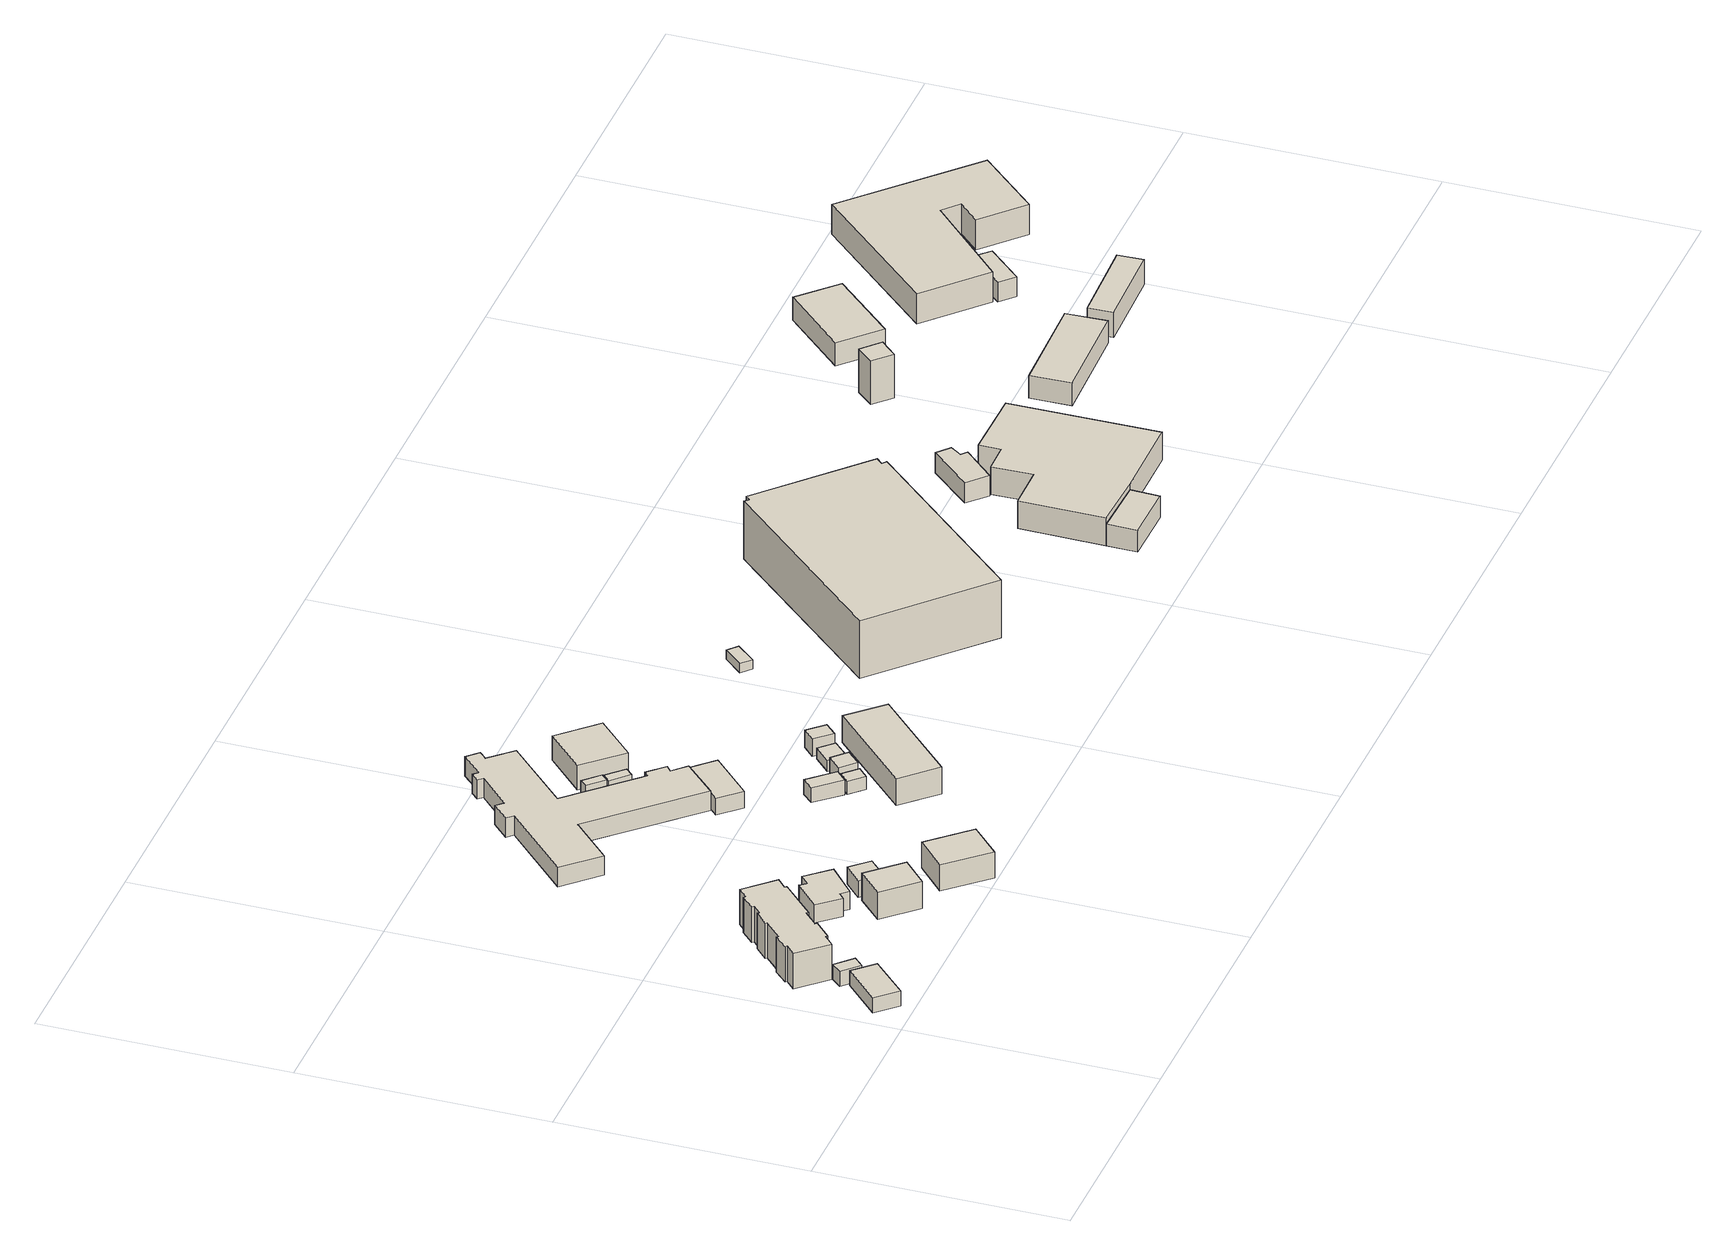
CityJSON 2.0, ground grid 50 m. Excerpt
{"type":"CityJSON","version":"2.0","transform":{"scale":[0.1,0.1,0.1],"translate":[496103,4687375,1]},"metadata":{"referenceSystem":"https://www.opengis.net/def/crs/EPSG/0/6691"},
"CityObjects":{
"building1":{"type":"Building","attributes":{"usage":"461","yearOfConstruction":"0001","measuredHeight":3.6,"storeysAboveGround":9999,"storeysBelowGround":9999,"BuildingDetailAttribute.siteArea":-9999,"BuildingDetailAttribute.totalFloorArea":-9999,"BuildingDetailAttribute.buildingFootprintArea":-9999,"BuildingDetailAttribute.buildingRoofEdgeArea":-9999,"BuildingDetailAttribute.buildingStructureOrgType":"9","BuildingDetailAttribute.fireproofStructureType":"1011","BuildingDetailAttribute.urbanPlanType":"21","BuildingDetailAttribute.areaClassificationType":"22","BuildingDetailAttribute.districtsAndZonesType":"99","BuildingDetailAttribute.landUseType":"231","BuildingDetailAttribute.buildingCoverageRate":-9999,"BuildingDetailAttribute.floorAreaRate":-9999,"BuildingDetailAttribute.specifiedBuildingCoverageRate":-9999,"BuildingDetailAttribute.specifiedFloorAreaRate":-9999,"BuildingDetailAttribute.surveyYear":2018,"TsunamiRiskAttribute.description":"1","TsunamiRiskAttribute.rank":"2","TsunamiRiskAttribute.depth":1.69,"BuildingIDAttribute.prefecture":"01","BuildingIDAttribute.city":"01205"},"geometry":[{"type":"Solid","lod":"1","boundaries":[[[[0,1,2,3]],[[2,4,5,3]],[[1,6,4,2]],[[0,7,6,1]],[[3,5,7,0]],[[4,6,7,5]]]]}]},
"building2":{"type":"Building","attributes":{"usage":"461","yearOfConstruction":"0001","measuredHeight":4.2,"storeysAboveGround":9999,"storeysBelowGround":9999,"BuildingDetailAttribute.siteArea":-9999,"BuildingDetailAttribute.totalFloorArea":-9999,"BuildingDetailAttribute.buildingFootprintArea":-9999,"BuildingDetailAttribute.buildingRoofEdgeArea":-9999,"BuildingDetailAttribute.buildingStructureOrgType":"9","BuildingDetailAttribute.fireproofStructureType":"1011","BuildingDetailAttribute.urbanPlanType":"21","BuildingDetailAttribute.areaClassificationType":"22","BuildingDetailAttribute.districtsAndZonesType":"99","BuildingDetailAttribute.landUseType":"231","BuildingDetailAttribute.buildingCoverageRate":-9999,"BuildingDetailAttribute.floorAreaRate":-9999,"BuildingDetailAttribute.specifiedBuildingCoverageRate":-9999,"BuildingDetailAttribute.specifiedFloorAreaRate":-9999,"BuildingDetailAttribute.surveyYear":2018,"TsunamiRiskAttribute.description":"1","TsunamiRiskAttribute.rank":"2","TsunamiRiskAttribute.depth":1.86,"BuildingIDAttribute.prefecture":"01","BuildingIDAttribute.city":"01205"},"geometry":[{"type":"Solid","lod":"1","boundaries":[[[[8,9,10,11]],[[10,12,13,11]],[[9,14,12,10]],[[8,15,14,9]],[[11,13,15,8]],[[12,14,15,13]]]]}]},
"building3":{"type":"Building","attributes":{"usage":"412","yearOfConstruction":2014,"measuredHeight":8.1,"storeysAboveGround":2,"storeysBelowGround":9999,"BuildingDetailAttribute.siteArea":507,"BuildingDetailAttribute.totalFloorArea":389,"BuildingDetailAttribute.buildingFootprintArea":198,"BuildingDetailAttribute.buildingRoofEdgeArea":195.1,"BuildingDetailAttribute.buildingStructureOrgType":"1","BuildingDetailAttribute.fireproofStructureType":"1003","BuildingDetailAttribute.urbanPlanType":"21","BuildingDetailAttribute.areaClassificationType":"22","BuildingDetailAttribute.districtsAndZonesType":"5","BuildingDetailAttribute.landUseType":"261","BuildingDetailAttribute.buildingCoverageRate":39,"BuildingDetailAttribute.floorAreaRate":77,"BuildingDetailAttribute.specifiedBuildingCoverageRate":60,"BuildingDetailAttribute.specifiedFloorAreaRate":200,"BuildingDetailAttribute.surveyYear":2018,"TsunamiRiskAttribute.description":"1","TsunamiRiskAttribute.rank":"2","TsunamiRiskAttribute.depth":2.71,"BuildingIDAttribute.prefecture":"01","BuildingIDAttribute.city":"01205","RealEstateIDAttribute.realEstateIDOfBuilding":"4302001157232-0000","RealEstateIDAttribute.numberOfRealEstateIDOfLand":2,"RealEstateIDAttribute.realEstateIDOfLand":"4302001136237-0000","RealEstateIDAttribute.matchingScore":91},"geometry":[{"type":"Solid","lod":"1","boundaries":[[[[16,17,18,19,20,21,22,23,24,25,26,27,28,29,30,31,32,33,34,35,36,37,38,39]],[[38,40,41,39]],[[37,42,40,38]],[[36,43,42,37]],[[35,44,43,36]],[[34,45,44,35]],[[33,46,45,34]],[[32,47,46,33]],[[31,48,47,32]],[[30,49,48,31]],[[29,50,49,30]],[[28,51,50,29]],[[27,52,51,28]],[[26,53,52,27]],[[25,54,53,26]],[[24,55,54,25]],[[23,56,55,24]],[[22,57,56,23]],[[21,58,57,22]],[[20,59,58,21]],[[19,60,59,20]],[[18,61,60,19]],[[17,62,61,18]],[[16,63,62,17]],[[39,41,63,16]],[[40,42,43,44,45,46,47,48,49,50,51,52,53,54,55,56,57,58,59,60,61,62,63,41]]]]}]},
"building4":{"type":"Building","attributes":{"usage":"461","yearOfConstruction":"0001","measuredHeight":-9999,"storeysAboveGround":9999,"storeysBelowGround":9999,"BuildingDetailAttribute.siteArea":-9999,"BuildingDetailAttribute.totalFloorArea":-9999,"BuildingDetailAttribute.buildingFootprintArea":-9999,"BuildingDetailAttribute.buildingRoofEdgeArea":-9999,"BuildingDetailAttribute.buildingStructureOrgType":"9","BuildingDetailAttribute.fireproofStructureType":"1011","BuildingDetailAttribute.urbanPlanType":"21","BuildingDetailAttribute.areaClassificationType":"22","BuildingDetailAttribute.districtsAndZonesType":"99","BuildingDetailAttribute.landUseType":"231","BuildingDetailAttribute.buildingCoverageRate":-9999,"BuildingDetailAttribute.floorAreaRate":-9999,"BuildingDetailAttribute.specifiedBuildingCoverageRate":-9999,"BuildingDetailAttribute.specifiedFloorAreaRate":-9999,"BuildingDetailAttribute.surveyYear":2018,"TsunamiRiskAttribute.description":"1","TsunamiRiskAttribute.rank":"3","TsunamiRiskAttribute.depth":3.13,"BuildingIDAttribute.prefecture":"01","BuildingIDAttribute.city":"01205"},"geometry":[{"type":"Solid","lod":"1","boundaries":[[[[64,65,66,67]],[[66,68,69,67]],[[65,70,68,66]],[[64,71,70,65]],[[67,69,71,64]],[[68,70,71,69]]]]}]},
"building5":{"type":"Building","attributes":{"usage":"411","yearOfConstruction":1959,"measuredHeight":6.6,"storeysAboveGround":2,"storeysBelowGround":9999,"BuildingDetailAttribute.siteArea":164,"BuildingDetailAttribute.totalFloorArea":93,"BuildingDetailAttribute.buildingFootprintArea":55,"BuildingDetailAttribute.buildingRoofEdgeArea":97.5,"BuildingDetailAttribute.buildingStructureOrgType":"1","BuildingDetailAttribute.fireproofStructureType":"1011","BuildingDetailAttribute.urbanPlanType":"21","BuildingDetailAttribute.areaClassificationType":"22","BuildingDetailAttribute.districtsAndZonesType":"5","BuildingDetailAttribute.landUseType":"261","BuildingDetailAttribute.buildingCoverageRate":34,"BuildingDetailAttribute.floorAreaRate":57,"BuildingDetailAttribute.specifiedBuildingCoverageRate":60,"BuildingDetailAttribute.specifiedFloorAreaRate":200,"BuildingDetailAttribute.surveyYear":2018,"TsunamiRiskAttribute.description":"1","TsunamiRiskAttribute.rank":"2","TsunamiRiskAttribute.depth":2.57,"BuildingIDAttribute.prefecture":"01","BuildingIDAttribute.city":"01205","RealEstateIDAttribute.realEstateIDOfBuilding":"4302001104413-0000","RealEstateIDAttribute.numberOfRealEstateIDOfLand":1,"RealEstateIDAttribute.realEstateIDOfLand":"4302000094829-0000","RealEstateIDAttribute.matchingScore":95},"geometry":[{"type":"Solid","lod":"1","boundaries":[[[[72,73,74,75]],[[74,76,77,75]],[[73,78,76,74]],[[72,79,78,73]],[[75,77,79,72]],[[76,78,79,77]]]]}]},
"building6":{"type":"Building","attributes":{"usage":"411","yearOfConstruction":1975,"measuredHeight":6.4,"storeysAboveGround":2,"storeysBelowGround":9999,"BuildingDetailAttribute.siteArea":164,"BuildingDetailAttribute.totalFloorArea":92,"BuildingDetailAttribute.buildingFootprintArea":73,"BuildingDetailAttribute.buildingRoofEdgeArea":69.3,"BuildingDetailAttribute.buildingStructureOrgType":"1","BuildingDetailAttribute.fireproofStructureType":"1003","BuildingDetailAttribute.urbanPlanType":"21","BuildingDetailAttribute.areaClassificationType":"22","BuildingDetailAttribute.districtsAndZonesType":"5","BuildingDetailAttribute.landUseType":"261","BuildingDetailAttribute.buildingCoverageRate":45,"BuildingDetailAttribute.floorAreaRate":56,"BuildingDetailAttribute.specifiedBuildingCoverageRate":60,"BuildingDetailAttribute.specifiedFloorAreaRate":200,"BuildingDetailAttribute.surveyYear":2018,"TsunamiRiskAttribute.description":"1","TsunamiRiskAttribute.rank":"3","TsunamiRiskAttribute.depth":3.03,"BuildingIDAttribute.prefecture":"01","BuildingIDAttribute.city":"01205"},"geometry":[{"type":"Solid","lod":"1","boundaries":[[[[80,81,82,83,84,85,86,87]],[[86,88,89,87]],[[85,90,88,86]],[[84,91,90,85]],[[83,92,91,84]],[[82,93,92,83]],[[81,94,93,82]],[[80,95,94,81]],[[87,89,95,80]],[[88,90,91,92,93,94,95,89]]]]}]},
"building7":{"type":"Building","attributes":{"usage":"461","yearOfConstruction":"0001","measuredHeight":5.9,"storeysAboveGround":9999,"storeysBelowGround":9999,"BuildingDetailAttribute.siteArea":-9999,"BuildingDetailAttribute.totalFloorArea":-9999,"BuildingDetailAttribute.buildingFootprintArea":-9999,"BuildingDetailAttribute.buildingRoofEdgeArea":-9999,"BuildingDetailAttribute.buildingStructureOrgType":"9","BuildingDetailAttribute.fireproofStructureType":"1003","BuildingDetailAttribute.urbanPlanType":"21","BuildingDetailAttribute.areaClassificationType":"22","BuildingDetailAttribute.districtsAndZonesType":"99","BuildingDetailAttribute.landUseType":"231","BuildingDetailAttribute.buildingCoverageRate":-9999,"BuildingDetailAttribute.floorAreaRate":-9999,"BuildingDetailAttribute.specifiedBuildingCoverageRate":-9999,"BuildingDetailAttribute.specifiedFloorAreaRate":-9999,"BuildingDetailAttribute.surveyYear":2018,"TsunamiRiskAttribute.description":"1","TsunamiRiskAttribute.rank":"3","TsunamiRiskAttribute.depth":3.34,"BuildingIDAttribute.prefecture":"01","BuildingIDAttribute.city":"01205","RealEstateIDAttribute.realEstateIDOfBuilding":"4302000089666-0000","RealEstateIDAttribute.numberOfRealEstateIDOfLand":16,"RealEstateIDAttribute.realEstateIDOfLand":"4302000094826-0000","RealEstateIDAttribute.matchingScore":82},"geometry":[{"type":"Solid","lod":"1","boundaries":[[[[96,97,98,99]],[[98,100,101,99]],[[97,102,100,98]],[[96,103,102,97]],[[99,101,103,96]],[[100,102,103,101]]]]}]},
"building8":{"type":"Building","attributes":{"usage":"411","yearOfConstruction":1957,"measuredHeight":7.6,"storeysAboveGround":1,"storeysBelowGround":9999,"BuildingDetailAttribute.siteArea":264,"BuildingDetailAttribute.totalFloorArea":85,"BuildingDetailAttribute.buildingFootprintArea":85,"BuildingDetailAttribute.buildingRoofEdgeArea":92,"BuildingDetailAttribute.buildingStructureOrgType":"1","BuildingDetailAttribute.fireproofStructureType":"1003","BuildingDetailAttribute.urbanPlanType":"21","BuildingDetailAttribute.areaClassificationType":"22","BuildingDetailAttribute.districtsAndZonesType":"5","BuildingDetailAttribute.landUseType":"261","BuildingDetailAttribute.buildingCoverageRate":32,"BuildingDetailAttribute.floorAreaRate":32,"BuildingDetailAttribute.specifiedBuildingCoverageRate":60,"BuildingDetailAttribute.specifiedFloorAreaRate":200,"BuildingDetailAttribute.surveyYear":2018,"TsunamiRiskAttribute.description":"1","TsunamiRiskAttribute.rank":"2","TsunamiRiskAttribute.depth":2.83,"BuildingIDAttribute.prefecture":"01","BuildingIDAttribute.city":"01205","RealEstateIDAttribute.realEstateIDOfBuilding":"4302000089668-0000","RealEstateIDAttribute.numberOfRealEstateIDOfLand":1,"RealEstateIDAttribute.realEstateIDOfLand":"4302000094830-0000","RealEstateIDAttribute.matchingScore":94},"geometry":[{"type":"Solid","lod":"1","boundaries":[[[[104,105,106,107]],[[106,108,109,107]],[[105,110,108,106]],[[104,111,110,105]],[[107,109,111,104]],[[108,110,111,109]]]]}]},
"building9":{"type":"Building","attributes":{"usage":"461","yearOfConstruction":"0001","measuredHeight":6.1,"storeysAboveGround":9999,"storeysBelowGround":9999,"BuildingDetailAttribute.siteArea":-9999,"BuildingDetailAttribute.totalFloorArea":-9999,"BuildingDetailAttribute.buildingFootprintArea":-9999,"BuildingDetailAttribute.buildingRoofEdgeArea":-9999,"BuildingDetailAttribute.buildingStructureOrgType":"9","BuildingDetailAttribute.fireproofStructureType":"1011","BuildingDetailAttribute.urbanPlanType":"21","BuildingDetailAttribute.areaClassificationType":"22","BuildingDetailAttribute.districtsAndZonesType":"99","BuildingDetailAttribute.landUseType":"231","BuildingDetailAttribute.buildingCoverageRate":-9999,"BuildingDetailAttribute.floorAreaRate":-9999,"BuildingDetailAttribute.specifiedBuildingCoverageRate":-9999,"BuildingDetailAttribute.specifiedFloorAreaRate":-9999,"BuildingDetailAttribute.surveyYear":2018,"TsunamiRiskAttribute.description":"1","TsunamiRiskAttribute.rank":"3","TsunamiRiskAttribute.depth":3.27,"BuildingIDAttribute.prefecture":"01","BuildingIDAttribute.city":"01205"},"geometry":[{"type":"Solid","lod":"1","boundaries":[[[[112,113,114,115,116,117,118,119,120,121,122,123,124,125,126,127,128,129,130,131,132,133,134,135]],[[134,136,137,135]],[[133,138,136,134]],[[132,139,138,133]],[[131,140,139,132]],[[130,141,140,131]],[[129,142,141,130]],[[128,143,142,129]],[[127,144,143,128]],[[126,145,144,127]],[[125,146,145,126]],[[124,147,146,125]],[[123,148,147,124]],[[122,149,148,123]],[[121,150,149,122]],[[120,151,150,121]],[[119,152,151,120]],[[118,153,152,119]],[[117,154,153,118]],[[116,155,154,117]],[[115,156,155,116]],[[114,157,156,115]],[[113,158,157,114]],[[112,159,158,113]],[[135,137,159,112]],[[136,138,139,140,141,142,143,144,145,146,147,148,149,150,151,152,153,154,155,156,157,158,159,137]]]]}]},
"building10":{"type":"Building","attributes":{"usage":"461","yearOfConstruction":"0001","measuredHeight":3.9,"storeysAboveGround":9999,"storeysBelowGround":9999,"BuildingDetailAttribute.siteArea":-9999,"BuildingDetailAttribute.totalFloorArea":-9999,"BuildingDetailAttribute.buildingFootprintArea":-9999,"BuildingDetailAttribute.buildingRoofEdgeArea":-9999,"BuildingDetailAttribute.buildingStructureOrgType":"9","BuildingDetailAttribute.fireproofStructureType":"1011","BuildingDetailAttribute.urbanPlanType":"21","BuildingDetailAttribute.areaClassificationType":"22","BuildingDetailAttribute.districtsAndZonesType":"99","BuildingDetailAttribute.landUseType":"231","BuildingDetailAttribute.buildingCoverageRate":-9999,"BuildingDetailAttribute.floorAreaRate":-9999,"BuildingDetailAttribute.specifiedBuildingCoverageRate":-9999,"BuildingDetailAttribute.specifiedFloorAreaRate":-9999,"BuildingDetailAttribute.surveyYear":2018,"TsunamiRiskAttribute.description":"1","TsunamiRiskAttribute.rank":"3","TsunamiRiskAttribute.depth":3.24,"BuildingIDAttribute.prefecture":"01","BuildingIDAttribute.city":"01205","RealEstateIDAttribute.realEstateIDOfBuilding":"4302000083639-0000","RealEstateIDAttribute.numberOfRealEstateIDOfLand":1,"RealEstateIDAttribute.realEstateIDOfLand":"4302000094028-0000","RealEstateIDAttribute.matchingScore":94},"geometry":[{"type":"Solid","lod":"1","boundaries":[[[[160,161,162,163,164]],[[163,165,166,164]],[[162,167,165,163]],[[161,168,167,162]],[[160,169,168,161]],[[164,166,169,160]],[[165,167,168,169,166]]]]}]},
"building11":{"type":"Building","attributes":{"usage":"461","yearOfConstruction":"0001","measuredHeight":2.9,"storeysAboveGround":9999,"storeysBelowGround":9999,"BuildingDetailAttribute.siteArea":-9999,"BuildingDetailAttribute.totalFloorArea":-9999,"BuildingDetailAttribute.buildingFootprintArea":-9999,"BuildingDetailAttribute.buildingRoofEdgeArea":-9999,"BuildingDetailAttribute.buildingStructureOrgType":"9","BuildingDetailAttribute.fireproofStructureType":"1011","BuildingDetailAttribute.urbanPlanType":"21","BuildingDetailAttribute.areaClassificationType":"22","BuildingDetailAttribute.districtsAndZonesType":"99","BuildingDetailAttribute.landUseType":"231","BuildingDetailAttribute.buildingCoverageRate":-9999,"BuildingDetailAttribute.floorAreaRate":-9999,"BuildingDetailAttribute.specifiedBuildingCoverageRate":-9999,"BuildingDetailAttribute.specifiedFloorAreaRate":-9999,"BuildingDetailAttribute.surveyYear":2018,"TsunamiRiskAttribute.description":"1","TsunamiRiskAttribute.rank":"3","TsunamiRiskAttribute.depth":3.36,"BuildingIDAttribute.prefecture":"01","BuildingIDAttribute.city":"01205"},"geometry":[{"type":"Solid","lod":"1","boundaries":[[[[170,171,172,173]],[[172,174,175,173]],[[171,176,174,172]],[[170,177,176,171]],[[173,175,177,170]],[[174,176,177,175]]]]}]},
"building12":{"type":"Building","attributes":{"usage":"461","yearOfConstruction":"0001","measuredHeight":3.4,"storeysAboveGround":9999,"storeysBelowGround":9999,"BuildingDetailAttribute.siteArea":-9999,"BuildingDetailAttribute.totalFloorArea":-9999,"BuildingDetailAttribute.buildingFootprintArea":-9999,"BuildingDetailAttribute.buildingRoofEdgeArea":-9999,"BuildingDetailAttribute.buildingStructureOrgType":"9","BuildingDetailAttribute.fireproofStructureType":"1011","BuildingDetailAttribute.urbanPlanType":"21","BuildingDetailAttribute.areaClassificationType":"22","BuildingDetailAttribute.districtsAndZonesType":"99","BuildingDetailAttribute.landUseType":"231","BuildingDetailAttribute.buildingCoverageRate":-9999,"BuildingDetailAttribute.floorAreaRate":-9999,"BuildingDetailAttribute.specifiedBuildingCoverageRate":-9999,"BuildingDetailAttribute.specifiedFloorAreaRate":-9999,"BuildingDetailAttribute.surveyYear":2018,"TsunamiRiskAttribute.description":"1","TsunamiRiskAttribute.rank":"3","TsunamiRiskAttribute.depth":3.28,"BuildingIDAttribute.prefecture":"01","BuildingIDAttribute.city":"01205"},"geometry":[{"type":"Solid","lod":"1","boundaries":[[[[178,179,180,181]],[[180,182,183,181]],[[179,184,182,180]],[[178,185,184,179]],[[181,183,185,178]],[[182,184,185,183]]]]}]},
"building13":{"type":"Building","attributes":{"usage":"461","yearOfConstruction":"0001","measuredHeight":2.7,"storeysAboveGround":9999,"storeysBelowGround":9999,"BuildingDetailAttribute.siteArea":-9999,"BuildingDetailAttribute.totalFloorArea":-9999,"BuildingDetailAttribute.buildingFootprintArea":-9999,"BuildingDetailAttribute.buildingRoofEdgeArea":-9999,"BuildingDetailAttribute.buildingStructureOrgType":"9","BuildingDetailAttribute.fireproofStructureType":"1011","BuildingDetailAttribute.urbanPlanType":"21","BuildingDetailAttribute.areaClassificationType":"22","BuildingDetailAttribute.districtsAndZonesType":"99","BuildingDetailAttribute.landUseType":"231","BuildingDetailAttribute.buildingCoverageRate":-9999,"BuildingDetailAttribute.floorAreaRate":-9999,"BuildingDetailAttribute.specifiedBuildingCoverageRate":-9999,"BuildingDetailAttribute.specifiedFloorAreaRate":-9999,"BuildingDetailAttribute.surveyYear":2018,"TsunamiRiskAttribute.description":"1","TsunamiRiskAttribute.rank":"3","TsunamiRiskAttribute.depth":3.36,"BuildingIDAttribute.prefecture":"01","BuildingIDAttribute.city":"01205"},"geometry":[{"type":"Solid","lod":"1","boundaries":[[[[186,187,188,189]],[[188,190,191,189]],[[187,192,190,188]],[[186,193,192,187]],[[189,191,193,186]],[[190,192,193,191]]]]}]},
"building14":{"type":"Building","attributes":{"usage":"461","yearOfConstruction":"0001","measuredHeight":3,"storeysAboveGround":9999,"storeysBelowGround":9999,"BuildingDetailAttribute.siteArea":-9999,"BuildingDetailAttribute.totalFloorArea":-9999,"BuildingDetailAttribute.buildingFootprintArea":-9999,"BuildingDetailAttribute.buildingRoofEdgeArea":-9999,"BuildingDetailAttribute.buildingStructureOrgType":"9","BuildingDetailAttribute.fireproofStructureType":"1011","BuildingDetailAttribute.urbanPlanType":"21","BuildingDetailAttribute.areaClassificationType":"22","BuildingDetailAttribute.districtsAndZonesType":"99","BuildingDetailAttribute.landUseType":"231","BuildingDetailAttribute.buildingCoverageRate":-9999,"BuildingDetailAttribute.floorAreaRate":-9999,"BuildingDetailAttribute.specifiedBuildingCoverageRate":-9999,"BuildingDetailAttribute.specifiedFloorAreaRate":-9999,"BuildingDetailAttribute.surveyYear":2018,"TsunamiRiskAttribute.description":"1","TsunamiRiskAttribute.rank":"3","TsunamiRiskAttribute.depth":3.31,"BuildingIDAttribute.prefecture":"01","BuildingIDAttribute.city":"01205"},"geometry":[{"type":"Solid","lod":"1","boundaries":[[[[194,195,196,197]],[[196,198,199,197]],[[195,200,198,196]],[[194,201,200,195]],[[197,199,201,194]],[[198,200,201,199]]]]}]},
"building15":{"type":"Building","attributes":{"usage":"461","yearOfConstruction":"0001","measuredHeight":5.4,"storeysAboveGround":9999,"storeysBelowGround":9999,"BuildingDetailAttribute.siteArea":-9999,"BuildingDetailAttribute.totalFloorArea":-9999,"BuildingDetailAttribute.buildingFootprintArea":-9999,"BuildingDetailAttribute.buildingRoofEdgeArea":-9999,"BuildingDetailAttribute.buildingStructureOrgType":"9","BuildingDetailAttribute.fireproofStructureType":"1011","BuildingDetailAttribute.urbanPlanType":"21","BuildingDetailAttribute.areaClassificationType":"22","BuildingDetailAttribute.districtsAndZonesType":"99","BuildingDetailAttribute.landUseType":"231","BuildingDetailAttribute.buildingCoverageRate":-9999,"BuildingDetailAttribute.floorAreaRate":-9999,"BuildingDetailAttribute.specifiedBuildingCoverageRate":-9999,"BuildingDetailAttribute.specifiedFloorAreaRate":-9999,"BuildingDetailAttribute.surveyYear":2018,"TsunamiRiskAttribute.description":"1","TsunamiRiskAttribute.rank":"3","TsunamiRiskAttribute.depth":3.31,"BuildingIDAttribute.prefecture":"01","BuildingIDAttribute.city":"01205"},"geometry":[{"type":"Solid","lod":"1","boundaries":[[[[202,203,204,205]],[[204,206,207,205]],[[203,208,206,204]],[[202,209,208,203]],[[205,207,209,202]],[[206,208,209,207]]]]}]},
"building16":{"type":"Building","attributes":{"usage":"401","yearOfConstruction":"0001","measuredHeight":6.7,"storeysAboveGround":2,"storeysBelowGround":9999,"BuildingDetailAttribute.siteArea":139812,"BuildingDetailAttribute.totalFloorArea":671,"BuildingDetailAttribute.buildingFootprintArea":334,"BuildingDetailAttribute.buildingRoofEdgeArea":111.6,"BuildingDetailAttribute.buildingStructureOrgType":"2","BuildingDetailAttribute.fireproofStructureType":"1002","BuildingDetailAttribute.urbanPlanType":"21","BuildingDetailAttribute.areaClassificationType":"22","BuildingDetailAttribute.districtsAndZonesType":"12","BuildingDetailAttribute.landUseType":"261","BuildingDetailAttribute.buildingCoverageRate":-9999,"BuildingDetailAttribute.floorAreaRate":-9999,"BuildingDetailAttribute.specifiedBuildingCoverageRate":-9999,"BuildingDetailAttribute.specifiedFloorAreaRate":-9999,"BuildingDetailAttribute.surveyYear":2018,"TsunamiRiskAttribute.description":"1","TsunamiRiskAttribute.rank":"3","TsunamiRiskAttribute.depth":3.26,"BuildingIDAttribute.prefecture":"01","BuildingIDAttribute.city":"01205","RealEstateIDAttribute.realEstateIDOfBuilding":"4302000083640-0000","RealEstateIDAttribute.numberOfRealEstateIDOfLand":1,"RealEstateIDAttribute.realEstateIDOfLand":"4302000094028-0000","RealEstateIDAttribute.matchingScore":98},"geometry":[{"type":"Solid","lod":"1","boundaries":[[[[210,211,212,213]],[[212,214,215,213]],[[211,216,214,212]],[[210,217,216,211]],[[213,215,217,210]],[[214,216,217,215]]]]}]},
"building17":{"type":"Building","attributes":{"usage":"431","yearOfConstruction":"0001","measuredHeight":7,"storeysAboveGround":1,"storeysBelowGround":9999,"BuildingDetailAttribute.siteArea":-9999,"BuildingDetailAttribute.totalFloorArea":618,"BuildingDetailAttribute.buildingFootprintArea":618,"BuildingDetailAttribute.buildingRoofEdgeArea":215.4,"BuildingDetailAttribute.buildingStructureOrgType":"1","BuildingDetailAttribute.fireproofStructureType":"1003","BuildingDetailAttribute.urbanPlanType":"21","BuildingDetailAttribute.areaClassificationType":"22","BuildingDetailAttribute.districtsAndZonesType":"12","BuildingDetailAttribute.landUseType":"261","BuildingDetailAttribute.buildingCoverageRate":-9999,"BuildingDetailAttribute.floorAreaRate":-9999,"BuildingDetailAttribute.specifiedBuildingCoverageRate":-9999,"BuildingDetailAttribute.specifiedFloorAreaRate":-9999,"BuildingDetailAttribute.surveyYear":2018,"TsunamiRiskAttribute.description":"1","TsunamiRiskAttribute.rank":"3","TsunamiRiskAttribute.depth":3.22,"BuildingIDAttribute.prefecture":"01","BuildingIDAttribute.city":"01205"},"geometry":[{"type":"Solid","lod":"1","boundaries":[[[[218,219,220,221]],[[220,222,223,221]],[[219,224,222,220]],[[218,225,224,219]],[[221,223,225,218]],[[222,224,225,223]]]]}]},
"building18":{"type":"Building","attributes":{"usage":"461","yearOfConstruction":"0001","measuredHeight":4.4,"storeysAboveGround":9999,"storeysBelowGround":9999,"BuildingDetailAttribute.siteArea":-9999,"BuildingDetailAttribute.totalFloorArea":-9999,"BuildingDetailAttribute.buildingFootprintArea":-9999,"BuildingDetailAttribute.buildingRoofEdgeArea":-9999,"BuildingDetailAttribute.buildingStructureOrgType":"9","BuildingDetailAttribute.fireproofStructureType":"1011","BuildingDetailAttribute.urbanPlanType":"21","BuildingDetailAttribute.areaClassificationType":"22","BuildingDetailAttribute.districtsAndZonesType":"99","BuildingDetailAttribute.landUseType":"231","BuildingDetailAttribute.buildingCoverageRate":-9999,"BuildingDetailAttribute.floorAreaRate":-9999,"BuildingDetailAttribute.specifiedBuildingCoverageRate":-9999,"BuildingDetailAttribute.specifiedFloorAreaRate":-9999,"BuildingDetailAttribute.surveyYear":2018,"TsunamiRiskAttribute.description":"1","TsunamiRiskAttribute.rank":"3","TsunamiRiskAttribute.depth":3.26,"BuildingIDAttribute.prefecture":"01","BuildingIDAttribute.city":"01205","RealEstateIDAttribute.realEstateIDOfBuilding":"4302000083628-0000","RealEstateIDAttribute.numberOfRealEstateIDOfLand":16,"RealEstateIDAttribute.realEstateIDOfLand":"4302000094026-0000","RealEstateIDAttribute.matchingScore":96},"geometry":[{"type":"Solid","lod":"1","boundaries":[[[[226,227,228,229]],[[228,230,231,229]],[[227,232,230,228]],[[226,233,232,227]],[[229,231,233,226]],[[230,232,233,231]]]]}]},
"building19":{"type":"Building","attributes":{"usage":"461","yearOfConstruction":"0001","measuredHeight":4.3,"storeysAboveGround":9999,"storeysBelowGround":9999,"BuildingDetailAttribute.siteArea":-9999,"BuildingDetailAttribute.totalFloorArea":-9999,"BuildingDetailAttribute.buildingFootprintArea":-9999,"BuildingDetailAttribute.buildingRoofEdgeArea":-9999,"BuildingDetailAttribute.buildingStructureOrgType":"9","BuildingDetailAttribute.fireproofStructureType":"1011","BuildingDetailAttribute.urbanPlanType":"21","BuildingDetailAttribute.areaClassificationType":"22","BuildingDetailAttribute.districtsAndZonesType":"99","BuildingDetailAttribute.landUseType":"231","BuildingDetailAttribute.buildingCoverageRate":-9999,"BuildingDetailAttribute.floorAreaRate":-9999,"BuildingDetailAttribute.specifiedBuildingCoverageRate":-9999,"BuildingDetailAttribute.specifiedFloorAreaRate":-9999,"BuildingDetailAttribute.surveyYear":2018,"TsunamiRiskAttribute.description":"1","TsunamiRiskAttribute.rank":"3","TsunamiRiskAttribute.depth":3.3,"BuildingIDAttribute.prefecture":"01","BuildingIDAttribute.city":"01205"},"geometry":[{"type":"Solid","lod":"1","boundaries":[[[[234,235,236,237]],[[236,238,239,237]],[[235,240,238,236]],[[234,241,240,235]],[[237,239,241,234]],[[238,240,241,239]]]]}]},
"building20":{"type":"Building","attributes":{"usage":"461","yearOfConstruction":"0001","measuredHeight":-9999,"storeysAboveGround":9999,"storeysBelowGround":9999,"BuildingDetailAttribute.siteArea":-9999,"BuildingDetailAttribute.totalFloorArea":-9999,"BuildingDetailAttribute.buildingFootprintArea":-9999,"BuildingDetailAttribute.buildingRoofEdgeArea":-9999,"BuildingDetailAttribute.buildingStructureOrgType":"9","BuildingDetailAttribute.fireproofStructureType":"1011","BuildingDetailAttribute.urbanPlanType":"21","BuildingDetailAttribute.areaClassificationType":"22","BuildingDetailAttribute.districtsAndZonesType":"99","BuildingDetailAttribute.landUseType":"231","BuildingDetailAttribute.buildingCoverageRate":-9999,"BuildingDetailAttribute.floorAreaRate":-9999,"BuildingDetailAttribute.specifiedBuildingCoverageRate":-9999,"BuildingDetailAttribute.specifiedFloorAreaRate":-9999,"BuildingDetailAttribute.surveyYear":2018,"TsunamiRiskAttribute.description":"1","TsunamiRiskAttribute.rank":"3","TsunamiRiskAttribute.depth":3.58,"BuildingIDAttribute.prefecture":"01","BuildingIDAttribute.city":"01205"},"geometry":[{"type":"Solid","lod":"1","boundaries":[[[[242,243,244,245]],[[244,246,247,245]],[[243,248,246,244]],[[242,249,248,243]],[[245,247,249,242]],[[246,248,249,247]]]]}]},
"building21":{"type":"Building","attributes":{"usage":"461","yearOfConstruction":"0001","measuredHeight":14.1,"storeysAboveGround":9999,"storeysBelowGround":9999,"BuildingDetailAttribute.siteArea":-9999,"BuildingDetailAttribute.totalFloorArea":-9999,"BuildingDetailAttribute.buildingFootprintArea":-9999,"BuildingDetailAttribute.buildingRoofEdgeArea":-9999,"BuildingDetailAttribute.buildingStructureOrgType":"9","BuildingDetailAttribute.fireproofStructureType":"1011","BuildingDetailAttribute.urbanPlanType":"21","BuildingDetailAttribute.areaClassificationType":"22","BuildingDetailAttribute.districtsAndZonesType":"99","BuildingDetailAttribute.landUseType":"231","BuildingDetailAttribute.buildingCoverageRate":-9999,"BuildingDetailAttribute.floorAreaRate":-9999,"BuildingDetailAttribute.specifiedBuildingCoverageRate":-9999,"BuildingDetailAttribute.specifiedFloorAreaRate":-9999,"BuildingDetailAttribute.surveyYear":2018,"TsunamiRiskAttribute.description":"1","TsunamiRiskAttribute.rank":"3","TsunamiRiskAttribute.depth":3.21,"BuildingIDAttribute.prefecture":"01","BuildingIDAttribute.city":"01205"},"geometry":[{"type":"Solid","lod":"1","boundaries":[[[[250,251,252,253,254,255,256,257]],[[256,258,259,257]],[[255,260,258,256]],[[254,261,260,255]],[[253,262,261,254]],[[252,263,262,253]],[[251,264,263,252]],[[250,265,264,251]],[[257,259,265,250]],[[258,260,261,262,263,264,265,259]]]]}]},
"building22":{"type":"Building","attributes":{"usage":"461","yearOfConstruction":"0001","measuredHeight":6.8,"storeysAboveGround":9999,"storeysBelowGround":9999,"BuildingDetailAttribute.siteArea":-9999,"BuildingDetailAttribute.totalFloorArea":-9999,"BuildingDetailAttribute.buildingFootprintArea":-9999,"BuildingDetailAttribute.buildingRoofEdgeArea":-9999,"BuildingDetailAttribute.buildingStructureOrgType":"9","BuildingDetailAttribute.fireproofStructureType":"1011","BuildingDetailAttribute.urbanPlanType":"21","BuildingDetailAttribute.areaClassificationType":"22","BuildingDetailAttribute.districtsAndZonesType":"99","BuildingDetailAttribute.landUseType":"231","BuildingDetailAttribute.buildingCoverageRate":-9999,"BuildingDetailAttribute.floorAreaRate":-9999,"BuildingDetailAttribute.specifiedBuildingCoverageRate":-9999,"BuildingDetailAttribute.specifiedFloorAreaRate":-9999,"BuildingDetailAttribute.surveyYear":2018,"TsunamiRiskAttribute.description":"1","TsunamiRiskAttribute.rank":"3","TsunamiRiskAttribute.depth":4.14,"BuildingIDAttribute.prefecture":"01","BuildingIDAttribute.city":"01205"},"geometry":[{"type":"Solid","lod":"1","boundaries":[[[[266,267,268,269]],[[268,270,271,269]],[[267,272,270,268]],[[266,273,272,267]],[[269,271,273,266]],[[270,272,273,271]]]]}]},
"building23":{"type":"Building","attributes":{"usage":"461","yearOfConstruction":"0001","measuredHeight":5.2,"storeysAboveGround":9999,"storeysBelowGround":9999,"BuildingDetailAttribute.siteArea":-9999,"BuildingDetailAttribute.totalFloorArea":-9999,"BuildingDetailAttribute.buildingFootprintArea":-9999,"BuildingDetailAttribute.buildingRoofEdgeArea":-9999,"BuildingDetailAttribute.buildingStructureOrgType":"9","BuildingDetailAttribute.fireproofStructureType":"1011","BuildingDetailAttribute.urbanPlanType":"21","BuildingDetailAttribute.areaClassificationType":"22","BuildingDetailAttribute.districtsAndZonesType":"99","BuildingDetailAttribute.landUseType":"231","BuildingDetailAttribute.buildingCoverageRate":-9999,"BuildingDetailAttribute.floorAreaRate":-9999,"BuildingDetailAttribute.specifiedBuildingCoverageRate":-9999,"BuildingDetailAttribute.specifiedFloorAreaRate":-9999,"BuildingDetailAttribute.surveyYear":2018,"TsunamiRiskAttribute.description":"1","TsunamiRiskAttribute.rank":"3","TsunamiRiskAttribute.depth":4.01,"BuildingIDAttribute.prefecture":"01","BuildingIDAttribute.city":"01205"},"geometry":[{"type":"Solid","lod":"1","boundaries":[[[[274,275,276,277,278,279]],[[278,280,281,279]],[[277,282,280,278]],[[276,283,282,277]],[[275,284,283,276]],[[274,285,284,275]],[[279,281,285,274]],[[280,282,283,284,285,281]]]]}]},
"building24":{"type":"Building","attributes":{"usage":"401","yearOfConstruction":"0001","measuredHeight":9.2,"storeysAboveGround":1,"storeysBelowGround":9999,"BuildingDetailAttribute.siteArea":-9999,"BuildingDetailAttribute.totalFloorArea":794,"BuildingDetailAttribute.buildingFootprintArea":794,"BuildingDetailAttribute.buildingRoofEdgeArea":846,"BuildingDetailAttribute.buildingStructureOrgType":"2","BuildingDetailAttribute.fireproofStructureType":"1002","BuildingDetailAttribute.urbanPlanType":"21","BuildingDetailAttribute.areaClassificationType":"22","BuildingDetailAttribute.districtsAndZonesType":"12","BuildingDetailAttribute.landUseType":"261","BuildingDetailAttribute.buildingCoverageRate":-9999,"BuildingDetailAttribute.floorAreaRate":-9999,"BuildingDetailAttribute.specifiedBuildingCoverageRate":-9999,"BuildingDetailAttribute.specifiedFloorAreaRate":-9999,"BuildingDetailAttribute.surveyYear":2018,"TsunamiRiskAttribute.description":"1","TsunamiRiskAttribute.rank":"3","TsunamiRiskAttribute.depth":4.12,"BuildingIDAttribute.prefecture":"01","BuildingIDAttribute.city":"01205"},"geometry":[{"type":"Solid","lod":"1","boundaries":[[[[268,286,287,288,289,290,291,292,269]],[[292,293,294,269]],[[291,295,293,292]],[[290,296,295,291]],[[289,297,296,290]],[[288,298,297,289]],[[287,299,298,288]],[[286,300,299,287]],[[268,301,300,286]],[[269,294,301,268]],[[293,295,296,297,298,299,300,301,294]]]]}]},
"building25":{"type":"Building","attributes":{"usage":"461","yearOfConstruction":"0001","measuredHeight":5.6,"storeysAboveGround":9999,"storeysBelowGround":9999,"BuildingDetailAttribute.siteArea":-9999,"BuildingDetailAttribute.totalFloorArea":-9999,"BuildingDetailAttribute.buildingFootprintArea":-9999,"BuildingDetailAttribute.buildingRoofEdgeArea":-9999,"BuildingDetailAttribute.buildingStructureOrgType":"9","BuildingDetailAttribute.fireproofStructureType":"1011","BuildingDetailAttribute.urbanPlanType":"21","BuildingDetailAttribute.areaClassificationType":"22","BuildingDetailAttribute.districtsAndZonesType":"99","BuildingDetailAttribute.landUseType":"231","BuildingDetailAttribute.buildingCoverageRate":-9999,"BuildingDetailAttribute.floorAreaRate":-9999,"BuildingDetailAttribute.specifiedBuildingCoverageRate":-9999,"BuildingDetailAttribute.specifiedFloorAreaRate":-9999,"BuildingDetailAttribute.surveyYear":2018,"TsunamiRiskAttribute.description":"1","TsunamiRiskAttribute.rank":"3","TsunamiRiskAttribute.depth":4.23,"BuildingIDAttribute.prefecture":"01","BuildingIDAttribute.city":"01205"},"geometry":[{"type":"Solid","lod":"1","boundaries":[[[[302,303,304,305]],[[304,306,307,305]],[[303,308,306,304]],[[302,309,308,303]],[[305,307,309,302]],[[306,308,309,307]]]]}]},
"building26":{"type":"Building","attributes":{"usage":"461","yearOfConstruction":"0001","measuredHeight":10,"storeysAboveGround":9999,"storeysBelowGround":9999,"BuildingDetailAttribute.siteArea":-9999,"BuildingDetailAttribute.totalFloorArea":-9999,"BuildingDetailAttribute.buildingFootprintArea":-9999,"BuildingDetailAttribute.buildingRoofEdgeArea":-9999,"BuildingDetailAttribute.buildingStructureOrgType":"9","BuildingDetailAttribute.fireproofStructureType":"1011","BuildingDetailAttribute.urbanPlanType":"21","BuildingDetailAttribute.areaClassificationType":"22","BuildingDetailAttribute.districtsAndZonesType":"99","BuildingDetailAttribute.landUseType":"231","BuildingDetailAttribute.buildingCoverageRate":-9999,"BuildingDetailAttribute.floorAreaRate":-9999,"BuildingDetailAttribute.specifiedBuildingCoverageRate":-9999,"BuildingDetailAttribute.specifiedFloorAreaRate":-9999,"BuildingDetailAttribute.surveyYear":2018,"TsunamiRiskAttribute.description":"1","TsunamiRiskAttribute.rank":"3","TsunamiRiskAttribute.depth":3.84,"BuildingIDAttribute.prefecture":"01","BuildingIDAttribute.city":"01205"},"geometry":[{"type":"Solid","lod":"1","boundaries":[[[[310,311,312,313]],[[312,314,315,313]],[[311,316,314,312]],[[310,317,316,311]],[[313,315,317,310]],[[314,316,317,315]]]]}]},
"building27":{"type":"Building","attributes":{"usage":"431","yearOfConstruction":"0001","measuredHeight":6.3,"storeysAboveGround":1,"storeysBelowGround":9999,"BuildingDetailAttribute.siteArea":-9999,"BuildingDetailAttribute.totalFloorArea":160,"BuildingDetailAttribute.buildingFootprintArea":160,"BuildingDetailAttribute.buildingRoofEdgeArea":181.6,"BuildingDetailAttribute.buildingStructureOrgType":"2","BuildingDetailAttribute.fireproofStructureType":"1002","BuildingDetailAttribute.urbanPlanType":"21","BuildingDetailAttribute.areaClassificationType":"22","BuildingDetailAttribute.districtsAndZonesType":"12","BuildingDetailAttribute.landUseType":"261","BuildingDetailAttribute.buildingCoverageRate":-9999,"BuildingDetailAttribute.floorAreaRate":-9999,"BuildingDetailAttribute.specifiedBuildingCoverageRate":-9999,"BuildingDetailAttribute.specifiedFloorAreaRate":-9999,"BuildingDetailAttribute.surveyYear":2018,"TsunamiRiskAttribute.description":"1","TsunamiRiskAttribute.rank":"3","TsunamiRiskAttribute.depth":3.88,"BuildingIDAttribute.prefecture":"01","BuildingIDAttribute.city":"01205"},"geometry":[{"type":"Solid","lod":"1","boundaries":[[[[318,319,320,321]],[[320,322,323,321]],[[319,324,322,320]],[[318,325,324,319]],[[321,323,325,318]],[[322,324,325,323]]]]}]},
"building28":{"type":"Building","attributes":{"usage":"461","yearOfConstruction":"0001","measuredHeight":5.9,"storeysAboveGround":9999,"storeysBelowGround":9999,"BuildingDetailAttribute.siteArea":-9999,"BuildingDetailAttribute.totalFloorArea":-9999,"BuildingDetailAttribute.buildingFootprintArea":-9999,"BuildingDetailAttribute.buildingRoofEdgeArea":-9999,"BuildingDetailAttribute.buildingStructureOrgType":"9","BuildingDetailAttribute.fireproofStructureType":"1011","BuildingDetailAttribute.urbanPlanType":"21","BuildingDetailAttribute.areaClassificationType":"22","BuildingDetailAttribute.districtsAndZonesType":"99","BuildingDetailAttribute.landUseType":"231","BuildingDetailAttribute.buildingCoverageRate":-9999,"BuildingDetailAttribute.floorAreaRate":-9999,"BuildingDetailAttribute.specifiedBuildingCoverageRate":-9999,"BuildingDetailAttribute.specifiedFloorAreaRate":-9999,"BuildingDetailAttribute.surveyYear":2018,"TsunamiRiskAttribute.description":"1","TsunamiRiskAttribute.rank":"3","TsunamiRiskAttribute.depth":3.44,"BuildingIDAttribute.prefecture":"01","BuildingIDAttribute.city":"01205"},"geometry":[{"type":"Solid","lod":"1","boundaries":[[[[326,327,328,329]],[[328,330,331,329]],[[327,332,330,328]],[[326,333,332,327]],[[329,331,333,326]],[[330,332,333,331]]]]}]},
"building29":{"type":"Building","attributes":{"usage":"461","yearOfConstruction":"0001","measuredHeight":8.8,"storeysAboveGround":9999,"storeysBelowGround":9999,"BuildingDetailAttribute.siteArea":-9999,"BuildingDetailAttribute.totalFloorArea":-9999,"BuildingDetailAttribute.buildingFootprintArea":-9999,"BuildingDetailAttribute.buildingRoofEdgeArea":-9999,"BuildingDetailAttribute.buildingStructureOrgType":"9","BuildingDetailAttribute.fireproofStructureType":"1011","BuildingDetailAttribute.urbanPlanType":"21","BuildingDetailAttribute.areaClassificationType":"22","BuildingDetailAttribute.districtsAndZonesType":"99","BuildingDetailAttribute.landUseType":"231","BuildingDetailAttribute.buildingCoverageRate":-9999,"BuildingDetailAttribute.floorAreaRate":-9999,"BuildingDetailAttribute.specifiedBuildingCoverageRate":-9999,"BuildingDetailAttribute.specifiedFloorAreaRate":-9999,"BuildingDetailAttribute.surveyYear":2018,"TsunamiRiskAttribute.description":"1","TsunamiRiskAttribute.rank":"3","TsunamiRiskAttribute.depth":4.12,"BuildingIDAttribute.prefecture":"01","BuildingIDAttribute.city":"01205","RealEstateIDAttribute.realEstateIDOfBuilding":"4302000083635-0000","RealEstateIDAttribute.numberOfRealEstateIDOfLand":1,"RealEstateIDAttribute.realEstateIDOfLand":"4302000094026-0000","RealEstateIDAttribute.matchingScore":97},"geometry":[{"type":"Solid","lod":"1","boundaries":[[[[334,335,336,337]],[[336,338,339,337]],[[335,340,338,336]],[[334,341,340,335]],[[337,339,341,334]],[[338,340,341,339]]]]}]},
"building30":{"type":"Building","attributes":{"usage":"461","yearOfConstruction":"0001","measuredHeight":5,"storeysAboveGround":9999,"storeysBelowGround":9999,"BuildingDetailAttribute.siteArea":-9999,"BuildingDetailAttribute.totalFloorArea":-9999,"BuildingDetailAttribute.buildingFootprintArea":-9999,"BuildingDetailAttribute.buildingRoofEdgeArea":-9999,"BuildingDetailAttribute.buildingStructureOrgType":"9","BuildingDetailAttribute.fireproofStructureType":"1011","BuildingDetailAttribute.urbanPlanType":"21","BuildingDetailAttribute.areaClassificationType":"22","BuildingDetailAttribute.districtsAndZonesType":"99","BuildingDetailAttribute.landUseType":"231","BuildingDetailAttribute.buildingCoverageRate":-9999,"BuildingDetailAttribute.floorAreaRate":-9999,"BuildingDetailAttribute.specifiedBuildingCoverageRate":-9999,"BuildingDetailAttribute.specifiedFloorAreaRate":-9999,"BuildingDetailAttribute.surveyYear":2018,"TsunamiRiskAttribute.description":"1","TsunamiRiskAttribute.rank":"3","TsunamiRiskAttribute.depth":3.56,"BuildingIDAttribute.prefecture":"01","BuildingIDAttribute.city":"01205"},"geometry":[{"type":"Solid","lod":"1","boundaries":[[[[342,343,344,345]],[[344,346,347,345]],[[343,348,346,344]],[[342,349,348,343]],[[345,347,349,342]],[[346,348,349,347]]]]}]},
"building31":{"type":"Building","attributes":{"usage":"431","yearOfConstruction":1986,"measuredHeight":8.2,"storeysAboveGround":1,"storeysBelowGround":9999,"BuildingDetailAttribute.siteArea":19750,"BuildingDetailAttribute.totalFloorArea":709,"BuildingDetailAttribute.buildingFootprintArea":709,"BuildingDetailAttribute.buildingRoofEdgeArea":785.2,"BuildingDetailAttribute.buildingStructureOrgType":"2","BuildingDetailAttribute.fireproofStructureType":"1002","BuildingDetailAttribute.urbanPlanType":"21","BuildingDetailAttribute.areaClassificationType":"22","BuildingDetailAttribute.districtsAndZonesType":"12","BuildingDetailAttribute.landUseType":"261","BuildingDetailAttribute.buildingCoverageRate":4,"BuildingDetailAttribute.floorAreaRate":4,"BuildingDetailAttribute.specifiedBuildingCoverageRate":-9999,"BuildingDetailAttribute.specifiedFloorAreaRate":-9999,"BuildingDetailAttribute.surveyYear":2018,"TsunamiRiskAttribute.description":"1","TsunamiRiskAttribute.rank":"3","TsunamiRiskAttribute.depth":3.63,"BuildingIDAttribute.prefecture":"01","BuildingIDAttribute.city":"01205"},"geometry":[{"type":"Solid","lod":"1","boundaries":[[[[350,351,352,353,354,355,356,357]],[[356,358,359,357]],[[355,360,358,356]],[[354,361,360,355]],[[353,362,361,354]],[[352,363,362,353]],[[351,364,363,352]],[[350,365,364,351]],[[357,359,365,350]],[[358,360,361,362,363,364,365,359]]]]}]}
},
"vertices":[
[78,127,26],[116,87,26],[44,17,26],[5,57,26],[44,17,59],[5,57,59],[116,87,59],[78,127,59],
[126,133,22],[107,114,22],[75,146,22],[93,165,22],[75,146,55],[93,165,55],[107,114,55],[126,133,55],
[280,335,11],[260,317,11],[263,313,11],[194,247,11],[191,251,11],[163,224,11],[166,221,11],[131,188,11],[128,191,11],[108,172,11],[55,228,11],[75,247,11],[72,250,11],[98,276,11],[101,272,11],[137,307,11],[134,310,11],[161,335,11],[164,332,11],[180,347,11],[177,351,11],[203,376,11],[207,373,11],[226,391,11],[207,373,88],[226,391,88],[203,376,88],[177,351,88],[180,347,88],[164,332,88],[161,335,88],[134,310,88],[137,307,88],[101,272,88],[98,276,88],[72,250,88],[75,247,88],[55,228,88],[108,172,88],[128,191,88],[131,188,88],[166,221,88],[163,224,88],[191,251,88],[194,247,88],[263,313,88],[260,317,88],[280,335,88],
[278,351,11],[240,391,11],[247,397,11],[284,358,11],[247,397,31],[284,358,31],[240,391,31],[278,351,31],
[379,92,16],[318,157,16],[369,205,16],[431,140,16],[369,205,75],[431,140,75],[318,157,75],[379,92,75],
[330,313,11],[340,301,11],[359,318,11],[401,271,11],[340,218,11],[327,233,11],[314,222,11],[276,265,11],[314,222,50],[276,265,50],[327,233,50],[340,218,50],[401,271,50],[359,318,50],[340,301,50],[330,313,50],
[417,181,11],[382,217,11],[419,251,11],[453,215,11],[419,251,48],[453,215,48],[382,217,48],[417,181,48],
[587,61,12],[525,3,12],[451,83,12],[513,140,12],[451,83,68],[513,140,68],[525,3,68],[587,61,68],
[569,567,11],[384,759,11],[301,679,11],[236,746,11],[373,878,11],[361,890,11],[395,923,11],[408,909,11],[473,972,11],[465,981,11],[480,996,11],[489,987,11],[531,1028,11],[553,1006,11],[538,991,11],[570,958,11],[581,946,11],[454,823,11],[581,692,11],[590,701,11],[621,669,11],[609,659,11],[635,633,11],[635,632,11],[635,633,53],[635,632,53],[609,659,53],[621,669,53],[590,701,53],[581,692,53],[454,823,53],[581,946,53],[570,958,53],[538,991,53],[553,1006,53],[531,1028,53],[489,987,53],[480,996,53],[465,981,53],[473,972,53],[408,909,53],[395,923,53],[361,890,53],[373,878,53],[236,746,53],[301,679,53],[384,759,53],[569,567,53],
[676,590,14],[593,510,14],[553,551,14],[569,567,14],[635,632,14],[569,567,50],[635,632,50],[553,551,50],[593,510,50],[676,590,50],
[573,778,13],[560,764,13],[529,794,13],[542,808,13],[529,794,41],[542,808,41],[560,764,41],[573,778,41],
[696,352,13],[651,401,13],[673,423,13],[719,374,13],[673,423,45],[719,374,45],[651,401,45],[696,352,45],
[609,743,13],[594,728,13],[561,761,13],[576,776,13],[561,761,39],[576,776,39],[594,728,39],[609,743,39],
[747,341,13],[726,321,13],[699,348,13],[720,368,13],[699,348,41],[720,368,41],[726,321,41],[747,341,41],
[782,374,14],[755,347,14],[727,374,14],[754,401,14],[727,374,48],[754,401,48],[755,347,48],[782,374,48],
[630,894,13],[701,821,13],[622,744,13],[551,818,13],[622,744,66],[551,818,66],[701,821,66],[630,894,66],
[863,415,11],[927,348,11],[760,187,11],[696,253,11],[760,187,69],[696,253,69],[927,348,69],[863,415,69],
[791,439,14],[818,412,14],[785,379,14],[758,407,14],[785,379,38],[758,407,38],[818,412,38],[791,439,38],
[850,440,14],[826,417,14],[796,450,14],[820,472,14],[796,450,52],[820,472,52],[826,417,52],[850,440,52],
[1042,650,10],[1022,668,10],[1057,707,10],[1077,689,10],[1057,707,30],[1077,689,30],[1022,668,30],[1042,650,30],
[1385,787,9],[1393,779,9],[1402,788,9],[1599,604,9],[1587,591,9],[1596,584,9],[1291,257,9],[1077,456,9],[1291,257,135],[1077,456,135],[1596,584,135],[1587,591,135],[1599,604,135],[1402,788,135],[1393,779,135],[1385,787,135],
[1771,117,5],[1649,118,5],[1650,179,5],[1773,176,5],[1650,179,52],[1773,176,52],[1649,118,52],[1771,117,52],
[1776,553,6],[1802,531,6],[1786,508,6],[1798,498,6],[1736,434,6],[1698,469,6],[1736,434,50],[1698,469,50],[1798,498,50],[1786,508,50],[1802,531,50],[1776,553,50],
[1652,351,5],[1744,352,5],[1743,435,5],[1804,436,5],[1805,480,5],[1953,479,5],[1955,177,5],[1955,177,65],[1773,176,65],[1953,479,65],[1805,480,65],[1804,436,65],[1743,435,65],[1744,352,65],[1652,351,65],[1650,179,65],
[1970,333,4],[1989,333,4],[1989,301,4],[1970,300,4],[1989,301,33],[1970,300,33],[1989,333,33],[1970,333,33],
[2017,739,8],[1985,705,8],[1950,738,8],[1981,772,8],[1950,738,103],[1981,772,103],[1985,705,103],[2017,739,103],
[2286,481,6],[2289,398,6],[2070,391,6],[2068,474,6],[2070,391,55],[2068,474,55],[2289,398,55],[2286,481,55],
[2241,895,9],[2123,771,9],[2049,841,9],[2168,965,9],[2049,841,59],[2168,965,59],[2123,771,59],[2241,895,59],
[2310,394,6],[2308,445,6],[2493,452,6],[2495,400,6],[2493,452,61],[2495,400,61],[2308,445,61],[2310,394,61],
[2377,605,9],[2348,632,9],[2416,703,9],[2444,676,9],[2416,703,52],[2444,676,52],[2348,632,52],[2377,605,52],
[2464,993,8],[2697,773,8],[2582,652,8],[2501,727,8],[2543,770,8],[2510,799,8],[2347,641,8],[2232,748,8],[2347,641,73],[2232,748,73],[2510,799,73],[2543,770,73],[2501,727,73],[2582,652,73],[2697,773,73],[2464,993,73]
]}
